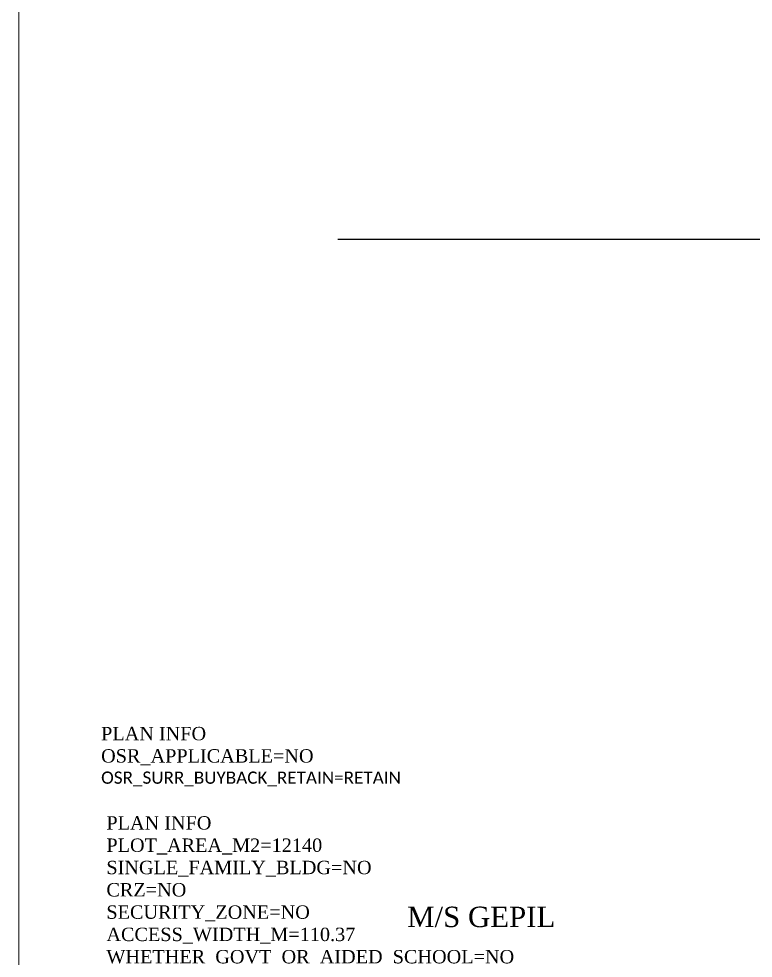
# Model space of a CAD drawing. Header units: metres. Extents: x -4258 to 185371, y -3317 to 113.
# Drawn here: x 4914.4 to 4969.3, y -633.6 to -563.3 of the extents above; entities that cross this region are included whole.
import ezdxf

# ---------------------------------------------------------------- set-up
doc = ezdxf.new("R2010")
doc.units = ezdxf.units.M
doc.header["$LTSCALE"] = 0.5
doc.header["$MEASUREMENT"] = 0
doc.layers.add('LOCATION_PLAN', color=7, linetype='Continuous', lineweight=0)
doc.layers.add('PLAN_INFO', color=1, linetype='Continuous', plot=False)
doc.styles.get("Standard").update_dxf_attribs({"font": 'times.ttf'})

msp = doc.modelspace()

# ---------------------------------------------------------------- linework, layer by layer
at = {"color": 0, "linetype": 'ByBlock'}
msp.add_line((4970.41164, -579.84126), (4938.28442, -579.84126), dxfattribs=at)
at = {"layer": 'LOCATION_PLAN', "color": 7}
msp.add_lwpolyline([(4914.44581, -525.40994), (5174.38771, -525.40994), (5174.38771, -727.05468), (4914.44581, -727.05468)], close=True, dxfattribs=at)

# ---------------------------------------------------------------- texts
at = {"color": 0, "linetype": 'ByBlock', "insert": (4943.46538, -629.70218), "char_height": 1.525, "width": 18.5060592, "attachment_point": 1}
msp.add_mtext('\\A1;M/S GEPIL', dxfattribs=at)
at = {"layer": 'PLAN_INFO', "insert": (4920.59756, -616.26516), "char_height": 1, "width": 57.9242605, "attachment_point": 1}
msp.add_mtext('PLAN INFO\\POSR_APPLICABLE=NO\\P{\\fCalibri|b0|i0|c0|p34;\\H0.91667x;OSR_SURR_BUYBACK_RETAIN=RETAIN}', dxfattribs=at)
at = {"layer": 'PLAN_INFO', "color": 1, "insert": (4920.99247, -622.93928), "char_height": 1, "width": 57.9242605, "attachment_point": 1}
msp.add_mtext('PLAN INFO\\PPLOT_AREA_M2=12140\\PSINGLE_FAMILY_BLDG=NO\\PCRZ=NO\\PSECURITY_ZONE=NO\\PACCESS_WIDTH_M=110.37\\PWHETHER_GOVT_OR_AIDED_SCHOOL=NO\\PROAD_WIDTH=24.40\\PROAD_LENGTH=250\\PAVG_PLOT_DEPTH= 0\\PAVG_PLOT_WIDTH= 110.37\\PLAND_USE_ZONE = INDUSTRIAL\\PPLOT_NO=S-13\\PDISTRICT=RANIPET\\PRWH_DECLARED=YES\\PBUILDING_NEAR_TO_RIVER=NO\\PAREA_TYPE=OTHERS\\PBUILDING_NEAR_MONUMENT=NO\\PBUILDING_NEAR_GOVT_BLDG=NO\\PPROVISION_FOR_GREEN_BUILDINGS_AND_SUSTAINABILITY=YES\\PFIRE_PROTECTION_AND_FIRE_SAFETY_REQUIREMENTS=YES\\PNOC_FOR_CONSTRUCTION_NEAR_MONUMENT=YES\\P{\\H0.91667x;BLOCK_1_\\fCalibri|b0|i0|c0|p34;\\C256;G-MSBI\\fArial|b0|i0|c0|p34;\\C1;_MEMBER_COUNT=20\\P\\fTimes New Roman|b0|i0|c0|p18;BLOCK_2_\\fCalibri|b0|i0|c0|p34;\\C256;G-MSBI\\fArial|b0|i0|c0|p34;\\C1;_MEMBER_COUNT=20\\P\\fTimes New Roman|b0|i0|c0|p18;BLOCK_3_\\fCalibri|b0|i0|c0|p34;\\C256;G-MSBI\\fArial|b0|i0|c0|p34;\\C1;_MEMBER_COUNT=20\\P\\fTimes New Roman|b0|i0|c0|p18;BLOCK_4_\\fCalibri|b0|i0|c0|p34;\\C256;G-MSBI\\fArial|b0|i0|c0|p34;\\C1;_MEMBER_COUNT=20\\P\\fTimes New Roman|b0|i0|c0|p18;BLOCK_5_\\fCalibri|b0|i0|c0|p34;\\C256;G-MSBI\\fArial|b0|i0|c0|p34;\\C1;_MEMBER_COUNT=20\\P\\fTimes New Roman|b0|i0|c0|p18;BLOCK_6_\\fCalibri|b0|i0|c0|p34;\\C256;G-MSBI\\fArial|b0|i0|c0|p34;\\C1;_MEMBER_COUNT=20\\P\\fTimes New Roman|b0|i0|c0|p18;BLOCK_7_\\fCalibri|b0|i0|c0|p34;\\C256;G-MSBI\\fArial|b0|i0|c0|p34;\\C1;_MEMBER_COUNT=20\\P}ORGANIZATION_TYPE=PRIVATE \\PPREMIUM_FSI_REQUIRED=NO\\PIS_APPROVED_LAYOUT=YES\\PNOC_FIRE_DEPT=YES', dxfattribs=at)

doc.saveas('drawing.dxf')
